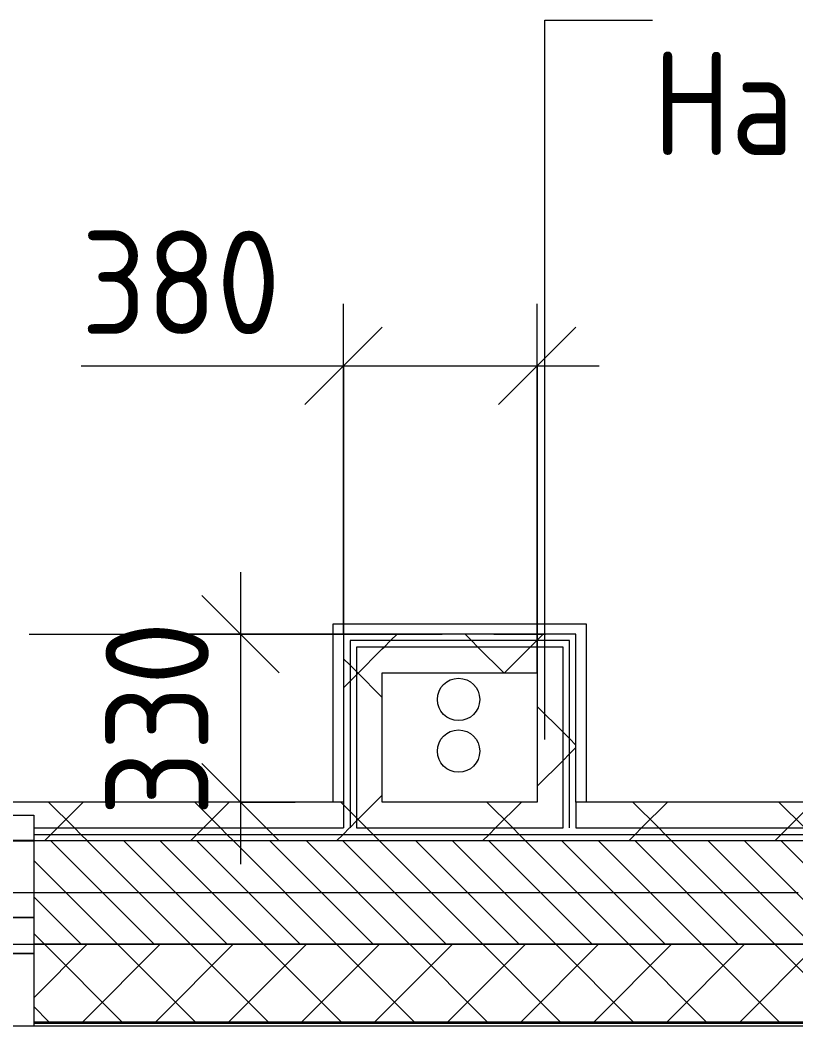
# Model space of a CAD drawing. Header units: millimetres. Extents: x 81037 to 284518, y -8553 to 29000.
# Drawn here: x 95654 to 97156, y -258 to 1688 of the extents above; entities that cross this region are included whole.
import ezdxf

# ---------------------------------------------------------------- set-up
doc = ezdxf.new("R2010")
doc.units = ezdxf.units.MM
doc.linetypes.add('ADSK_Штрих_ш2 п1', pattern=[300, 200, -100])
doc.linetypes.add('Осевая', pattern=[3175, 634.9999999999999, -476.25, 1587.5, -476.25])
for name, color, linetype, lineweight in [('A-ANNO-DIMS', 7, 'Continuous', 9), ('A-ANNO-DIMS-100', 7, 'Continuous', 9), ('A-DETL', 7, 'Continuous', 9), ('A-DETL-1', 7, 'ADSK_Штрих_ш2 п1', 9), ('A-GLAZ', 7, 'Continuous', 9), ('A-WALL', 7, 'Continuous', 9), ('A-WALL-1', 7, 'Continuous', 13), ('A-WALL-IDEN', 7, 'Continuous', 9), ('Оси-2', 7, 'Осевая', 9)]:
    doc.layers.add(name, color=color, linetype=linetype, lineweight=lineweight)
for name, color, linetype, lineweight, true_color in [('A-FLOR-1', 7, 'Continuous', 9, 0xaaaaaa), ('A-WALL-2', 7, 'Continuous', 13, 0x008040), ('I-WALL-2', 7, 'Continuous', 9, 0x008040), ('I-WALL-3', 7, 'Continuous', 25, 0x008040)]:
    doc.layers.add(name, color=color, linetype=linetype, lineweight=lineweight, true_color=true_color)
doc.styles.add('GOST Common_1', font='GOST_Common.ttf', dxfattribs={"width": 0.9, "height": 199.9999999999998})
doc.styles.add('ISOCPEUR_1', font='isocpeur.ttf', dxfattribs={"width": 0.9, "height": 200})
doc.dimstyles.new('ISO-2_0_0_9К_Средний_округл2', dxfattribs={"dimscale": 304.8, "dimtxt": 199.196235162063, "dimasz": 0.4921259842519685, "dimexe": 0.3937007874015748, "dimexo": 0, "dimgap": 0, "dimtad": 1, "dimdec": 0, "dimrnd": 10, "dimzin": 0, "dimdsep": 46, "dimtxsty": 'ISOCPEUR_1', "dimblk1": 'OBLIQUE', "dimblk2": 'OBLIQUE', "dimsah": 1, "dimcen": 0.09, "dimdle": 0.3937007874015748, "dimazin": 0, "dimtfac": 1, "dimtdec": 4, "dimtix": 1, "dimtmove": 0, "dimatfit": 3, "dimfxl": 1, "dimtvp": 1, "dimtolj": 1, "dimtzin": 0, "dimarcsym": 2})
doc.dimstyles.new('ISO-2_0_0_9К_Средний_округл2_1', dxfattribs={"dimscale": 304.8, "dimtxt": 199.196235162063, "dimasz": 0.4921259842519685, "dimexe": 0.3937007874015748, "dimexo": 0, "dimgap": 0, "dimtad": 1, "dimdec": 0, "dimrnd": 10, "dimzin": 0, "dimdsep": 46, "dimtxsty": 'ISOCPEUR_1', "dimblk1": 'OBLIQUE', "dimblk2": 'OBLIQUE', "dimsah": 1, "dimcen": 0.09, "dimdle": 0.3937007874015748, "dimazin": 0, "dimtfac": 1, "dimtdec": 4, "dimtix": 1, "dimtmove": 1, "dimatfit": 3, "dimfxl": 1, "dimtvp": 1, "dimtolj": 1, "dimtzin": 0, "dimarcsym": 2})
pattern_1 = [(45, (0, 0), (-141.4213562373095, 141.4213562373095), []), (135, (0, 0), (-141.4213562373095, -141.4213562373095), [])]

# ---------------------------------------------------------------- blocks, each defined once
blk = doc.blocks.new('120_Окно_СКБ_1Ст - 120_Окно_СКБ_1Ст 900х2500_h_ с форточкой-22876038-План монтажа стен и перегородок 2 этажа в осях 23_33')
at = {"layer": 'A-GLAZ'}
for p, q in [((-450.0000000000072, -126.9999999999679), (-450.0000000000072, -56.9999999999578)), ((-450.0000000000072, -56.9999999999578), (-379.9999999999655, -56.99999999995794)), ((449.999999999992, -56.99999999995914), (-450.0000000000076, -56.99999999995769)), ((-379.9999999999655, -56.99999999995794), (-379.9999999999655, -126.9999999999681)), ((380.000000000048, -126.9999999999693), (380.000000000048, -56.99999999995916)), ((380.000000000048, -56.99999999995916), (449.9999999999924, -56.99999999995929)), ((449.9999999999924, -56.99999999995929), (449.9999999999924, -126.9999999999694)), ((379.999999999989, -86.99999999996878), (-380.0000000000107, -86.99999999996635)), ((-380.0000000000107, -86.99999999996635), (-380.0000000000108, -126.9999999999688)), ((-330.0000000000068, -136.9999999999696), (-330.0000000000063, -86.9999999999665)), ((329.9999999999974, -136.9999999999717), (329.9999999999976, -86.99999999996864)), ((379.9999999999889, -126.9999999999713), (379.999999999989, -86.99999999996878)), ((-330.0000000000065, -106.9999999999643), (329.9999999999974, -106.9999999999664)), ((-379.9999999999655, -126.9999999999681), (-450.0000000000072, -126.9999999999679)), ((-450.0000000000076, -126.9999999999679), (-400.0000000000047, -126.999999999968)), ((-380.0000000000108, -126.9999999999688), (-400.000000000007, -126.9999999999688)), ((-400.000000000007, -126.9999999999688), (-400.000000000007, -136.9999999999693)), ((329.9999999999974, -116.9999999999664), (-330.0000000000065, -116.9999999999643)), ((449.9999999999924, -126.9999999999694), (380.000000000048, -126.9999999999693)), ((399.999999999997, -126.9999999999714), (379.9999999999889, -126.9999999999713)), ((399.9999999999977, -126.9999999999692), (449.999999999992, -126.9999999999693)), ((399.999999999997, -136.9999999999719), (399.999999999997, -126.9999999999714)), ((-400.000000000007, -136.9999999999693), (399.999999999997, -136.9999999999719)), ((399.999999999997, -136.9999999999719), (-400.000000000007, -136.9999999999693))]:
    blk.add_line(p, q, dxfattribs=at)
blk = doc.blocks.new('DIMBLOCK57-План монтажа стен и перегородок 2 этажа в осях 23_33')
at = {"layer": 'A-ANNO-DIMS-100'}
for p, q in [((96280.0000000011, 500.0000053352742), (96280.0000000011, 1139.245060982702)), ((96655.00000000122, 425.000005335273), (96655.00000000122, 1139.245060982702)), ((95771.82653749008, 1019.245060982702), (96251.06552366399, 1019.245060982702)), ((96160.00000000112, 1019.245060982702), (96775.00000000124, 1019.245060982702)), ((96251.06552366399, 1019.245060982702), (96467.50000000118, 1019.245060982702)), ((96280.0000000011, 1019.245060982702), (96280.0000000011, 500.0000053352742)), ((96655.00000000122, 1019.245060982702), (96655.00000000122, 425.000005335273))]:
    blk.add_line(p, q, dxfattribs=at)
at = {"layer": 'A-ANNO-DIMS-100', "lineweight": 20}
for p, q in [((96280.0000000011, 1019.245060982702), (96355.0000000011, 1094.245060982701)), ((96655.00000000122, 1019.245060982702), (96730.00000000122, 1094.245060982701)), ((96280.0000000011, 1019.245060982702), (96205.0000000011, 944.2450609827017)), ((96655.00000000122, 1019.245060982702), (96580.00000000122, 944.2450609827017))]:
    blk.add_line(p, q, dxfattribs=at)
at = {"layer": 'A-ANNO-DIMS-100', "color": 0, "insert": (95771.82653749008, 1280.536210263336), "char_height": 200, "width": 455.0867834087132, "attachment_point": 1, "line_spacing_factor": 1.149209049011902, "style": 'ISOCPEUR_1'}
blk.add_mtext('380', dxfattribs=at)
blk = doc.blocks.new('_Oblique')
at = {"color": 0, "linetype": 'ByBlock', "lineweight": -2}
blk.add_line((-0.5, -0.5), (0.5, 0.5), dxfattribs=at)
blk = doc.blocks.new('DIMBLOCK58-План монтажа стен и перегородок 2 этажа в осях 23_33')
at = {"layer": 'A-ANNO-DIMS-100'}
for p, q in [((96080.32292612935, 620.0000053352747), (96080.32292612935, 55.00000533527479)), ((96280.0000000011, 500.0000053352744), (95960.32292612936, 500.0000053352754)), ((96080.32292612935, 500.0000053352749), (96280.0000000011, 500.0000053352742)), ((96186.38894330733, 175.0000053352745), (95960.32292612936, 175.0000053352751)), ((96080.32292612935, 175.0000053352748), (96186.38894330733, 175.0000053352745))]:
    blk.add_line(p, q, dxfattribs=at)
at = {"layer": 'A-ANNO-DIMS-100', "lineweight": 20}
for p, q in [((96080.32292612935, 500.0000053352748), (96005.32292612935, 575.0000053352749)), ((96080.32292612935, 500.0000053352748), (96155.32292612936, 425.0000053352747)), ((96080.32292612935, 175.0000053352748), (96005.32292612935, 250.0000053352749)), ((96080.32292612935, 175.0000053352748), (96155.32292612936, 100.0000053352747))]:
    blk.add_line(p, q, dxfattribs=at)
at = {"layer": 'A-ANNO-DIMS-100', "color": 0, "insert": (95819.03177684871, 147.880512248311), "char_height": 200, "width": 455.0867834087132, "attachment_point": 1, "rotation": 90, "line_spacing_factor": 1.149209049011902, "style": 'ISOCPEUR_1'}
blk.add_mtext('330', dxfattribs=at)

msp = doc.modelspace()

# ---------------------------------------------------------------- hatches: boundary and pattern name
at = {"layer": 'A-WALL'}
h = msp.add_hatch(dxfattribs=at)
h.set_pattern_fill('FP_3', color=256, style=0, pattern_type=2)
h.set_pattern_definition([(135, (0, 0), (-35.35533905932738, -35.35533905932737), [])])
h.paths.add_polyline_path([(122651.4964097478, -99.9999946648122), (122830.0000390225, -99.9999946648122), (122830.0000390225, 100.0000053351856), (122030.0000297698, 100.00000533519), (122030.0000297698, -99.9999946648122), (122325.8366514767, -99.9999946648122)])
h.paths.add_polyline_path([(119329.9999999999, -99.99999466480354), (119329.9999999999, 100.0000053351986), (118830.0000476523, 100.0000053351986), (118830.0000476523, -99.99999466480354), (119069.2390687663, -99.99999466480354)])
h.paths.add_polyline_path([(115161.3219695138, -99.99999466478621), (115630.0000000009, -99.99999466478621), (115630.0000000009, 100.0000053352073), (114580.0000000009, 100.000005335216), (114580.0000000009, -99.99999466478621), (114835.6622112428, -99.99999466478621)])
h.paths.add_polyline_path([(113680.0000000009, -99.99999466478621), (113680.0000000009, 100.000005335216), (113429.9999821184, 100.000005335216), (113429.9999821184, -99.99999466478621), (113533.0231781586, -99.99999466478621)])
h.paths.add_polyline_path([(108929.9999999999, -99.99999466476889), (110229.9999821184, -99.99999466476889), (110229.9999821184, 100.0000053352246), (108929.9999999999, 100.0000053352333)])
h.paths.add_polyline_path([(103779.9999702319, -99.99999466475155), (104830.0000000008, -99.99999466475155), (104830.0000000008, 100.000005335242), (103779.9999702319, 100.0000053352506)])
h.paths.add_polyline_path([(102786.2511552143, -99.99999466475155), (102879.9999702319, -99.99999466475155), (102879.9999702319, 100.0000053352506), (102630.0000476508, 100.0000053352506), (102630.0000476508, -99.9999946647429)])
h.paths.add_polyline_path([(101730.0000476508, -99.9999946647429), (101730.0000476508, 100.0000053352506), (100830.000035766, 100.0000053352593), (100830.000035766, -99.9999946647429), (101483.6121221301, -99.9999946647429)])
h.paths.add_polyline_path([(97575.6950228776, -99.99999466473423), (99030.0000000013, -99.99999466473423), (99030.0000000013, 100.0000053352593), (95680.00000000132, 100.0000053352766), (95680.00000000132, -99.99999466472558), (97250.03526460654, -99.99999466472558)])
h.paths.add_polyline_path([(94780.00000000134, -99.99999466472558), (94780.00000000134, 100.0000053352766), (94530.00001788359, 100.0000053352766), (94530.00001788359, -99.99999466471691), (94644.75719843821, -99.99999466471691)])
h.paths.add_polyline_path([(92690.79864881198, -99.99999466471691), (92730.00001788259, -99.99999466471691), (92730.00001788259, 100.0000053352853), (91930.00001788115, 100.0000053352853), (91930.00001788115, -99.99999466470824), (92365.13889054093, -99.99999466470824)])
h = msp.add_hatch(dxfattribs=at)
h.set_pattern_fill('FP_1', color=256, style=0, pattern_type=2)
h.set_pattern_definition([(45, (0, 0), (-70.71067811865476, 70.71067811865476), []), (135, (0, 0), (-70.71067811865476, -70.71067811865474), [])])
h.paths.add_polyline_path([(125080.0000000009, -249.9999946647088), (125080.0000000009, -99.99999466470824), (123730.0000390225, -99.99999466469959), (123730.0000390225, -249.9999946647001)])
h.paths.add_polyline_path([(122830.0000390225, -249.9999946647001), (122830.0000390225, -99.99999466469959), (122030.0000297698, -99.99999466469092), (122030.0000297698, -249.9999946646915)])
h.paths.add_polyline_path([(120229.9999999999, -249.9999946646915), (121130.0000297698, -249.9999946646915), (121130.0000297698, -99.99999466469092), (120229.9999999999, -99.99999466469092), (120229.9999999999, -126.0300784993581)])
h.paths.add_polyline_path([(119329.9999999999, -249.9999946646828), (119329.9999999999, -99.99999466468226), (117930.0000000009, -99.99999466468226), (117930.0000000009, -249.9999946646828)])
h.paths.add_polyline_path([(114580.0000000009, -249.9999946646785), (115630.0000000009, -249.9999946646785), (115630.0000000009, -99.99999466467793), (114580.0000000009, -99.99999466467793), (114580.0000000009, -126.0300784993581)])
h.paths.add_polyline_path([(113680.0000000009, -249.9999946646698), (113680.0000000009, -99.99999466466926), (112529.9999821184, -99.99999466466926), (112529.9999821184, -249.9999946646698)])
h.paths.add_polyline_path([(110229.9999821184, -249.9999946646612), (110229.9999821184, -99.9999946646606), (108929.9999999999, -99.99999466465194), (108929.9999999999, -249.9999946646525)])
h.paths.add_polyline_path([(108029.9999999999, -249.9999946646525), (108029.9999999999, -99.99999466465194), (107130.0000000008, -99.99999466465194), (107130.0000000008, -249.9999946646525)])
h.paths.add_polyline_path([(104830.0000000009, -249.9999946646438), (104830.0000000009, -99.99999466464327), (103779.9999702319, -99.99999466463461), (103779.9999702319, -249.9999946646352)])
h.paths.add_polyline_path([(102879.9999702319, -249.9999946646352), (102879.9999702319, -99.99999466463461), (100830.000035766, -99.99999466462594), (100830.000035766, -249.9999946646265)])
h.paths.add_polyline_path([(99930.00003576599, -249.9999946646265), (99930.00000000132, -99.99999466462594), (95680.00000000134, -99.99999466460862), (95680.00000000134, -249.9999946646092)])
h.paths.add_polyline_path([(94780.00000000134, -249.9999946646092), (94780.00000000134, -99.99999466460862), (93630.0000178826, -100.0000000019481), (93630.0000178826, -249.9999946646092)])
h.paths.add_polyline_path([(91930.00001788116, -249.9999946646005), (92730.00001788259, -249.9999946646005), (92730.00001788259, -99.99999466459995), (91930.00001788116, -99.99999466459995), (91930.00001788116, -126.0300784993581)])
h.paths.add_polyline_path([(91030.00001788118, -249.9999946646005), (91030.00001788116, -99.99999466459995), (89210.00000000134, -99.9999946645913), (89210.00000000134, -249.9999946645918), (89759.86082437259, -249.9999946645918)])
at = {"layer": 'I-WALL-2'}
h = msp.add_hatch(dxfattribs=at)
h.set_pattern_fill('FP_38', color=256, style=0, pattern_type=2)
h.set_pattern_definition(pattern_1)
h.paths.add_polyline_path([(96280.0000000012, 125.0000053352753), (96292.50000000121, 125.0000053352753), (96292.50000000121, 500.0000053352766), (96280.0000000012, 500.0000053352766), (96280.0000000012, 134.7996860009186)])
h = msp.add_hatch(dxfattribs=at)
h.set_pattern_fill('FP_38', color=256, style=0, pattern_type=2)
h.set_pattern_definition(pattern_1)
h.paths.add_polyline_path([(96730.00000000132, 487.5000053352708), (96730.00000000132, 500.0000053352723), (96292.50000000121, 500.0000053352766), (96292.50000000121, 487.5000053352708), (96717.50000000132, 487.5000053352708)])
h = msp.add_hatch(dxfattribs=at)
h.set_pattern_fill('FP_38', color=256, style=0, pattern_type=2)
h.set_pattern_definition(pattern_1)
h.paths.add_polyline_path([(96292.50000000121, 125.0000053352753), (96305.00000000121, 125.0000053352753), (96305.00000000121, 487.5000053352708), (96292.50000000121, 487.5000053352708), (96292.50000000121, 134.7996860009186)])
h = msp.add_hatch(dxfattribs=at)
h.set_pattern_fill('FP_38', color=256, style=0, pattern_type=2)
h.set_pattern_definition(pattern_1)
h.paths.add_polyline_path([(96705.00000000134, 475.0000053352693), (96717.50000000132, 475.0000053352693), (96717.50000000132, 487.5000053352708), (96305.00000000121, 487.5000053352708), (96305.00000000121, 475.0000053352693), (96598.71574806447, 475.0000053352693)])
h = msp.add_hatch(dxfattribs=at)
h.set_pattern_fill('FP_38', color=256, style=0, pattern_type=2)
h.set_pattern_definition(pattern_1)
h.paths.add_polyline_path([(96730.00000000132, 125.0000053352753), (96730.00000000132, 487.5000053352708), (96717.50000000132, 487.5000053352708), (96717.50000000132, 125.0000053352753)])
h = msp.add_hatch(dxfattribs=at)
h.set_pattern_fill('FP_38', color=256, style=0, pattern_type=2)
h.set_pattern_definition(pattern_1)
h.paths.add_polyline_path([(96355.0000000012, 175.0000053352682), (96355.0000000012, 475.0000053352693), (96305.00000000121, 475.0000053352693), (96305.00000000121, 175.0000053352769)])
h = msp.add_hatch(dxfattribs=at)
h.set_pattern_fill('FP_38', color=256, style=0, pattern_type=2)
h.set_pattern_definition(pattern_1)
h.paths.add_polyline_path([(96655.00000000132, 425.0000053352763), (96705.00000000134, 425.0000053352763), (96705.00000000134, 475.0000053352693), (96355.00000000121, 475.0000053352693), (96355.0000000012, 425.0000053352763), (96598.71574806447, 425.0000053352763)])
h = msp.add_hatch(dxfattribs=at)
h.set_pattern_fill('FP_38', color=256, style=0, pattern_type=2)
h.set_pattern_definition(pattern_1)
h.paths.add_polyline_path([(96705.00000000134, 125.0000053352753), (96717.50000000132, 125.0000053352753), (96717.50000000132, 475.0000053352693), (96705.00000000134, 475.0000053352693), (96705.00000000134, 134.7996860009186)])
h = msp.add_hatch(dxfattribs=at)
h.set_pattern_fill('FP_38', color=256, style=0, pattern_type=2)
h.set_pattern_definition(pattern_1)
h.paths.add_polyline_path([(96705.00000000134, 175.0000053352682), (96705.00000000134, 425.0000053352763), (96655.00000000132, 425.0000053352763), (96655.00000000132, 175.0000053352682)])
h = msp.add_hatch(dxfattribs=at)
h.set_pattern_fill('FP_38', color=256, style=0, pattern_type=2)
h.set_pattern_definition(pattern_1)
h.paths.add_polyline_path([(98227.01453941967, 125.0000053352666), (99030.00000000132, 125.0000053352666), (99030.00000000132, 175.0000053352595), (96730.00000000132, 175.0000053352682), (96730.00000000131, 125.0000053352753), (97575.6950228776, 125.0000053352753)])
h.paths.add_polyline_path([(96598.71574806447, 125.0000053352753), (96705.00000000132, 125.0000053352753), (96705.00000000134, 175.0000053352682), (96305.00000000121, 175.0000053352769), (96305.00000000121, 125.0000053352753)])
h.paths.add_polyline_path([(95680.00000000132, 125.0000053352753), (96280.0000000012, 125.0000053352753), (96280.0000000012, 175.0000053352769), (94530.00001788359, 175.0000053352769), (94530.00001788359, 125.0000053352839), (94780.00000000135, 125.0000053352753), (94780.00000000134, 150.0000053353995), (95680.00000000132, 150.0000053353995), (95680.00000000132, 134.7996860009186)])
h = msp.add_hatch(dxfattribs=at)
h.set_pattern_fill('FP_38', color=256, style=0, pattern_type=2)
h.set_pattern_definition(pattern_1)
h.paths.add_polyline_path([(99030.00000000132, 112.5000053352608), (99030.00000000132, 125.0000053352666), (95680.00000000132, 125.0000053352753), (95680.00000000132, 112.5000053352694), (98878.33405596175, 112.5000053352608)])
h.paths.add_polyline_path([(94530.00001788359, 112.5000053352781), (94780.00000000135, 112.5000053352781), (94780.00000000135, 125.0000053352753), (94530.00001788359, 125.0000053352839)])
h = msp.add_hatch(dxfattribs=at)
h.set_pattern_fill('FP_38', color=256, style=0, pattern_type=2)
h.set_pattern_definition(pattern_1)
h.paths.add_polyline_path([(99030.00000000132, 100.0000053352593), (99030.00000000132, 112.5000053352608), (95680.00000000132, 112.5000053352694), (95680.00000000132, 100.0000053352766), (98878.33405596175, 100.0000053352593)])
h.paths.add_polyline_path([(94530.00001788359, 100.0000053352766), (94780.00000000134, 100.0000053352766), (94780.00000000135, 112.5000053352781), (94530.00001788359, 112.5000053352781)])

# ---------------------------------------------------------------- linework, layer by layer
at = {"layer": 'A-DETL'}
for centre in [(96502.66379549434, 373.6707314445465), (96502.66379549434, 273.6707314445433)]:
    msp.add_circle(centre, 40.99999999989814, dxfattribs=at)
at = {"layer": 'A-DETL-1'}
msp.add_line((92370.99999999857, 499.9999999980855), (96670.99999999857, 499.9999999980716), dxfattribs=at)
at = {"layer": 'A-FLOR-1'}
for p, q in [((96260.0000000011, 175.0000053352765), (96260.0000000011, 520.0000053352743)), ((96260.0000000011, 520.0000053352743), (96750.00000000122, 520.0000053352732)), ((96750.00000000122, 520.0000053352732), (96750.00000000122, 175.000005335268))]:
    msp.add_line(p, q, dxfattribs=at)
at = {"layer": 'A-WALL'}
for p, q in [((95680.00000000122, 100.0000053352761), (95680.00000000124, -257.99999466461)), ((94780.00000000124, -99.99999466460704), (95680.00000000124, -99.99999466460996)), ((92730.00001788251, -257.9999946646005), (107130.0000000007, -257.999994664647))]:
    msp.add_line(p, q, dxfattribs=at)
at = {"layer": 'A-WALL-1'}
for p, q in [((99030.00000000121, 100.0000053352653), (95680.00000000122, 100.0000053352761)), ((95680.00000000122, -99.99999466472389), (99030.00000000121, -99.99999466473471)), ((99030.00000000122, -99.99999466462079), (95680.00000000124, -99.99999466460996)), ((95680.00000000124, -249.99999466461), (99930.00003576589, -249.9999946646237)), ((95680.00000000124, -252.99999466461), (99930.00003576589, -252.9999946646237))]:
    msp.add_line(p, q, dxfattribs=at)
at = {"layer": 'A-WALL-2'}
for p, q in [((96292.5000000011, 487.5000053352742), (96292.5000000011, 125.0000053352741)), ((96717.50000000122, 487.5000053352728), (96292.5000000011, 487.5000053352742)), ((96717.50000000122, 125.0000053352727), (96717.50000000122, 487.5000053352728)), ((96305.00000000109, 475.0000053352741), (96305.00000000109, 125.0000053352741)), ((96705.00000000124, 475.0000053352728), (96305.00000000109, 475.0000053352741)), ((96705.00000000124, 125.0000053352728), (96705.00000000124, 475.0000053352728)), ((96280.0000000011, 175.0000053352742), (96280.0000000011, 125.0000053352742)), ((96730.00000000122, 175.0000053352727), (96730.00000000122, 125.0000053352727)), ((95680.00000000122, 125.0000053352761), (96280.0000000011, 125.0000053352742)), ((96305.00000000109, 125.0000053352741), (96705.00000000121, 125.0000053352728)), ((96730.00000000121, 125.0000053352727), (99030.00000000122, 125.0000053352653)), ((95680.00000000122, 112.5000053352761), (99030.00000000122, 112.5000053352653))]:
    msp.add_line(p, q, dxfattribs=at)
at = {"layer": 'A-WALL-IDEN'}
for p, q in [((96669.75803489621, 1688.163171420325), (96878.52752875834, 1688.163171420325)), ((96669.75803489621, 296.4554407555868), (96669.75803489621, 1688.163171420325))]:
    msp.add_line(p, q, dxfattribs=at)
at = {"layer": 'I-WALL-2'}
for p, q in [((96280.0000000011, 500.0000053352742), (96280.0000000011, 175.0000053352742)), ((96730.00000000122, 500.0000053352728), (96280.0000000011, 500.0000053352742)), ((96730.00000000122, 175.0000053352727), (96730.00000000122, 500.0000053352728)), ((96355.0000000011, 175.0000053352739), (96355.0000000011, 425.0000053352741)), ((96355.0000000011, 425.000005335274), (96655.00000000122, 425.000005335273)), ((96655.00000000122, 425.000005335273), (96655.00000000122, 175.000005335273)), ((96280.0000000011, 175.0000053352742), (94530.00001788349, 175.0000053352798)), ((96655.00000000122, 175.000005335273), (96355.0000000011, 175.0000053352739)), ((99030.00000000122, 175.0000053352653), (96730.00000000122, 175.0000053352727)), ((94780.00000000124, 150.0000053354), (95680.00000000122, 150.0000053353971)), ((95680.00000000122, 150.0000053353971), (95680.00000000122, 100.0000053352761))]:
    msp.add_line(p, q, dxfattribs=at)
at = {"layer": 'I-WALL-3'}
msp.add_line((95680.00000000122, 100.0000053352761), (94780.00000000122, 100.000005335279), dxfattribs=at)
at = {"layer": 'Оси-2'}
msp.add_line((84936.71959556935, -2.930646141054324e-09), (122760.0000000007, -3.052831987733666e-09), dxfattribs=at)

# ---------------------------------------------------------------- block references
at = {"layer": 'A-GLAZ', "rotation": 180}
msp.add_blockref('120_Окно_СКБ_1Ст - 120_Окно_СКБ_1Ст 900х2500_h_ с форточкой-22876038-План монтажа стен и перегородок 2 этажа в осях 23_33', (95230.00000000122, -174.9999946646086), dxfattribs=at)

# ---------------------------------------------------------------- texts
at = {"layer": 'A-WALL-IDEN', "insert": (96878.52752875834, 1627.285282471964), "char_height": 199.9999999999998, "width": 360.7593749999997, "attachment_point": 1, "style": 'GOST Common_1'}
msp.add_mtext('На', dxfattribs=at)

# ---------------------------------------------------------------- dimensions: what is measured, and where the dimension line sits
at = {"layer": 'A-ANNO-DIMS'}
dim = msp.add_linear_dim(base=(96655.00000000122, 1019.245060982702), p1=(96280.0000000011, 500.0000053352742), p2=(96655.00000000122, 425.000005335273), dimstyle='ISO-2_0_0_9К_Средний_округл2_1', override={"dimpost": '<>', "dimfxl": 382.4264635195732}, dxfattribs=at)
dim.commit()
dim.dimension.update_dxf_attribs({"geometry": 'DIMBLOCK57-План монтажа стен и перегородок 2 этажа в осях 23_33', "text_midpoint": (95999.36992919444, 1147.202876930003), "dimtype": 160})
dim = msp.add_linear_dim(base=(96080.32292612937, 175.0000053352745), p1=(96280.0000000011, 500.0000053352742), p2=(96186.38894330733, 175.0000053352745), angle=89.99999999999991, dimstyle='ISO-2_0_0_9К_Средний_округл2', override={"dimpost": '<>', "dimfxl": 338.212994923797}, dxfattribs=at)
dim.commit()
dim.dimension.update_dxf_attribs({"geometry": 'DIMBLOCK58-План монтажа стен и перегородок 2 этажа в осях 23_33', "text_midpoint": (95980.32292612936, 337.5000053352472)})

doc.saveas('drawing.dxf')
